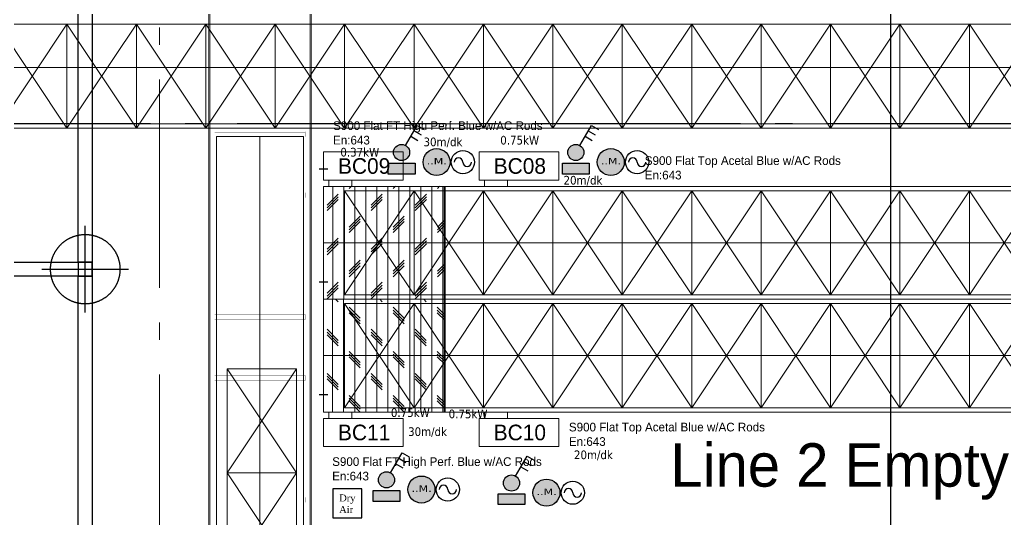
# Model space of a CAD drawing. Header units: millimetres. Extents: x -187347 to 135007, y -6415 to 292048.
# Drawn here: x -63745 to -58065, y 35775 to 38653 of the extents above; entities that cross this region are included whole.
import ezdxf
from ezdxf.enums import TextEntityAlignment as Align

# ---------------------------------------------------------------- set-up
doc = ezdxf.new("R2010")
doc.units = ezdxf.units.MM
doc.header["$LTSCALE"] = 100
for name, pattern in [('CENTER', [50.8, 31.75, -6.35, 6.35, -6.35]), ('HIDDEN', [9.525, 6.35, -3.175]), ('Z_LINE-CNTR', [17, 12, -2, 1, -2])]:
    doc.linetypes.add(name, pattern=pattern)
doc.layers.get('0').update_dxf_attribs({"lineweight": 18})
for name, color, linetype in [('Layout Cabinplant', 30, 'Continuous'), ('STEEL', 5, 'Continuous'), ('TEXT', 3, 'Continuous')]:
    doc.layers.add(name, color=color, linetype=linetype)
for name, color, linetype, lineweight in [('Layout Kromeka', 1, 'Continuous', 5), ('Layout Kromeka Details', 253, 'Continuous', 5), ('Layout Kromeka Field items', 1, 'Continuous', 25), ('Layout Kromeka Utilities', 1, 'Continuous', 25), ('LOGISTICS', 3, 'Continuous', 18), ('S-GRID', 7, 'Continuous', 5)]:
    doc.layers.add(name, color=color, linetype=linetype, lineweight=lineweight)
doc.styles.add('015_100', font='', dxfattribs={"height": 150})
doc.styles.add('025_100', font='', dxfattribs={"height": 250})
doc.styles.add('050_100', font='', dxfattribs={"height": 500})
doc.styles.add('ROMANS', font='times.ttf', dxfattribs={"height": 200})
doc.styles.get("Standard").update_dxf_attribs({"font": 'tahoma.ttf'})
doc.styles.get('015_100').set_extended_font_data('Univers 45 Light')
doc.styles.get('025_100').set_extended_font_data('Univers 45 Light')
doc.styles.get('050_100').set_extended_font_data('Univers')

# ---------------------------------------------------------------- blocks, each defined once
blk = doc.blocks.new('A$Ca6e37c38')
at = {"layer": 'Layout Kromeka', "linetype": 'Continuous', "ltscale": 20}
h = blk.add_hatch(dxfattribs=at)
h.set_pattern_fill('CORK', color=1, scale=20, angle=270)
h.set_pattern_definition([(270, (-111217.344, 579652.706), (63.5, -1e-14), []), (45, (-111249.1, 579620.96), (-127.000055, 127.000055), [89.8026, -89.8026]), (45, (-111249.1, 579605.08), (-127.000055, 127.000055), [89.8026, -89.8026]), (45, (-111249.1, 579589.2), (-127.000055, 127.000055), [89.8026, -89.8026])])
h.paths.add_polyline_path([(701, 650.7), (701, 0), (1, 0), (1, 650.7)])
at = {"ltscale": 10}
for p, q in [((163.5, 686.5, -7321.6), (31.5, 686.5, -7321.6)), ((1, 0, -7321.6), (1, 650, -7321.6)), ((1, 650, -7321.6), (701, 650, -7321.6)), ((701, 0, -7321.6), (701, 650, -7321.6)), ((701, 0, -7321.6), (1, 0, -7321.6))]:
    blk.add_line(p, q, dxfattribs=at)
at = {"ltscale": 10, "elevation": -7321.6}
blk.add_lwpolyline([(0, 686.5), (0, 848.5), (459, 848.5), (459, 686.5), (163.5, 686.5), (163.5, 650), (31.5, 650), (31.5, 686.5), (0, 686.5)], dxfattribs=at)
at = {"color": 4, "linetype": 'CENTER', "ltscale": 10, "elevation": -7321.6}
blk.add_lwpolyline([(701, 325), (1, 325)], dxfattribs=at)
at = {"color": 5, "ltscale": 10}
for p in [(1, 325, -7321.6), (701, 325, -7321.6)]:
    blk.add_point(p, dxfattribs=at)
blk = doc.blocks.new('*U1695')
at = {"ltscale": 10}
for p, q in [((5234, 136.5), (5366, 136.5)), ((0, -550), (0, 100)), ((5600, 100), (0, 100)), ((5600, -550), (5600, 100)), ((0, -550), (5600, -550))]:
    blk.add_line(p, q, dxfattribs=at)
blk.add_lwpolyline([(5397.5, 136.5), (5397.5, 298.5), (4938.5, 298.5), (4938.5, 136.5), (5234, 136.5), (5234, 100), (5366, 100), (5366, 136.5), (5397.5, 136.5)], dxfattribs=at)
at = {"color": 4, "linetype": 'CENTER', "ltscale": 10}
blk.add_lwpolyline([(0, -225), (5600, -225)], dxfattribs=at)
at = {"color": 5, "ltscale": 10}
for p in [(0, -225), (5600, -225)]:
    blk.add_point(p, dxfattribs=at)
blk = doc.blocks.new('*U1694')
at = {"ltscale": 10}
blk.add_line((5600, 100), (-5000, 100), dxfattribs=at)
at = {"color": 4, "linetype": 'CENTER', "ltscale": 10}
blk.add_lwpolyline([(-5000, -225), (5600, -225)], dxfattribs=at)
blk = doc.blocks.new('A$C1d77bf3c')
at = {"color": 0, "ltscale": 20}
for p, q in [((0, 0), (400, 600)), ((0, 600), (400, 0)), ((0, 600), (0, 0)), ((400, 600), (0, 600)), ((400, 0), (400, 600)), ((0, 0), (400, 0))]:
    blk.add_line(p, q, dxfattribs=at)
blk = doc.blocks.new('_KROMEKA_POSNR')
at = {"layer": 'Layout Kromeka', "color": 0, "linetype": 'Continuous'}
blk.add_lwpolyline([(-3.91, -1.35), (3.738, -1.35), (3.738, 1.35), (-3.91, 1.35)], close=True, dxfattribs=at)
at = {"layer": 'Layout Kromeka', "color": 0, "linetype": 'Continuous', "style": '015_100'}
blk.add_attdef('POSNR', text='', height=1.5, dxfattribs=at).set_placement((0, 0), align=Align.MIDDLE)
blk = doc.blocks.new('Dry Air')
at = {"layer": 'TEXT', "linetype": 'Continuous'}
for p, q in [((113794, 11080), (113127, 11080)), ((113127, 11080), (113127, 10413)), ((113794, 10413), (113794, 11080)), ((113127, 10413), (113794, 10413))]:
    blk.add_line(p, q, dxfattribs=at)
at = {"layer": 'TEXT', "color": 4, "linetype": 'Continuous', "ltscale": 25, "insert": (113276, 10952), "char_height": 160, "attachment_point": 1, "style": 'ROMANS'}
blk.add_mtext_dynamic_manual_height_columns('Dry Air', width=269.14, gutter_width=1000, heights=[0], dxfattribs=at)
blk = doc.blocks.new('SWITCH 3P')
at = {"layer": 'Layout Kromeka Utilities', "linetype": 'Continuous', "ltscale": 50}
h = blk.add_hatch(color=255, dxfattribs=at)
edge = h.paths.add_edge_path()
edge.add_arc((250, 400), 150, 0, 360)
blk.add_hatch(color=81, dxfattribs=at).paths.add_polyline_path([(0, 200), (500, 200), (500, 0), (0, 0)])
at = {"layer": 'Layout Kromeka Utilities', "color": 4, "linetype": 'Continuous'}
for p, q in [((325, 530), (539, 900)), ((481, 800), (611, 725)), ((539, 900), (669, 825)), ((423, 700), (553, 625))]:
    blk.add_line(p, q, dxfattribs=at)
at = {"layer": 'Layout Kromeka Utilities', "color": 4, "linetype": 'Continuous', "ltscale": 50}
blk.add_lwpolyline([(0, 200), (500, 200), (500, 0), (0, 0)], close=True, dxfattribs=at)
at = {"layer": 'Layout Kromeka Utilities', "color": 4, "linetype": 'Continuous'}
blk.add_circle((250, 400), 150, dxfattribs=at)
at = {"layer": 'Layout Kromeka Utilities', "color": 7, "linetype": 'Continuous', "ltscale": 50}
blk.add_attdef('..S.', text='', height=150, dxfattribs=at).set_placement((259, 26), align=Align.CENTER)
blk = doc.blocks.new('Electricity')
at = {"layer": 'TEXT', "linetype": 'Continuous'}
blk.add_circle((116818, 15298), 267, dxfattribs=at)
at = {"layer": 'TEXT', "ltscale": 25}
for centre, start, end in [((116719, 15298), 0, 180), ((116917, 15298), 180, 0)]:
    blk.add_arc(centre, 98.9, start, end, dxfattribs=at)
blk = doc.blocks.new('MOTOR_1')
at = {"layer": 'Layout Kromeka Field items'}
h = blk.add_hatch(color=140, dxfattribs=at)
h.paths.add_polyline_path([(-250, 0, 1), (250, 0, 1)])
h.paths.add_polyline_path([(-714, -187), (-280, -187), (-280, -7), (-714, -7)], flags=9)
at = {"layer": 'Layout Kromeka Field items', "color": 4, "linetype": 'Continuous'}
blk.add_circle((0, 0), 250, dxfattribs=at)
at = {"layer": 'Layout Kromeka Utilities', "color": 4, "linetype": 'Continuous', "xscale": 0.8043007341468412, "yscale": 0.8043007341468412, "zscale": 0.8043007341468412}
blk.add_blockref('Electricity', (-93469, -12305), dxfattribs=at)
at = {"layer": 'Layout Kromeka Field items', "color": 7, "width": 1.86701}
blk.add_attdef('..M.', text='', height=120, dxfattribs=at).set_placement((-183, -44), (190, -44), align=Align.FIT)
blk = doc.blocks.new('chilling_column80')
at = {"color": 4, "linetype": 'HIDDEN', "ltscale": 20}
for p, q in [((0, -250), (0, 250)), ((-250, 0), (250, 0))]:
    blk.add_line(p, q, dxfattribs=at)
at = {"color": 1, "linetype": 'Continuous', "ltscale": 20}
for p, q in [((-40, 40), (-40, -40)), ((40, 40), (-40, 40)), ((40, -40), (40, 40)), ((-40, -40), (40, -40))]:
    blk.add_line(p, q, dxfattribs=at)
at = {"color": 4, "linetype": 'HIDDEN', "ltscale": 20}
blk.add_circle((0, 0), 200, dxfattribs=at)
blk = doc.blocks.new('steel weighing')
at = {"layer": 'STEEL', "color": 6, "linetype": 'ByBlock', "ltscale": 20}
blk.add_line((858983.1, 687739.1), (858983.1, 769785.6), dxfattribs=at)
at = {"layer": 'STEEL', "color": 7, "linetype": 'ByBlock', "ltscale": 20, "elevation": 1.7}
for points in [[(854301.8, 728621.5), (854381.8, 728621.5), (854381.8, 723701.5), (854301.8, 723701.5)], [(845830.6, 723701.5), (854381.8, 723701.5), (854381.8, 723621.5), (845830.6, 723621.5)], [(854301.8, 723621.5), (854381.8, 723621.5), (854381.8, 719201.5), (854301.8, 719201.5)]]:
    blk.add_lwpolyline(points, close=True, dxfattribs=at)
at = {"layer": 'STEEL', "color": 1, "linetype": 'ByBlock', "ltscale": 20}
blk.add_blockref('chilling_column80', (854341.8, 723661.5, 1.7), dxfattribs=at)
blk = doc.blocks.new('*U1708')
at = {"ltscale": 10}
for p, q in [((134, 136.5), (266, 136.5)), ((-5400, -400), (-5400, 100)), ((500, 100), (-5400, 100)), ((500, -400), (500, 100)), ((-5400, -400), (500, -400))]:
    blk.add_line(p, q, dxfattribs=at)
blk.add_lwpolyline([(297.5, 136.5), (297.5, 298.5), (-161.5, 298.5), (-161.5, 136.5), (134, 136.5), (134, 100), (266, 100), (266, 136.5), (297.5, 136.5)], dxfattribs=at)
at = {"color": 4, "linetype": 'CENTER', "ltscale": 10}
blk.add_lwpolyline([(-5400, -150), (500, -150)], dxfattribs=at)
at = {"color": 5, "ltscale": 10}
for p in [(-5400, -150), (500, -150)]:
    blk.add_point(p, dxfattribs=at)
blk = doc.blocks.new('CP_Whole bird batching')
at = {"layer": 'Layout Cabinplant', "linetype": 'Continuous'}
for p, q in [((-45590.1, -6913.9), (-50212.8, -6913.9)), ((-45590.1, -7501.8), (-49944.9, -7501.8)), ((-48507.8, -7560.7), (-48507.8, -7548.5)), ((-47857.8, -7560.7), (-47857.8, -7548.5)), ((-47857.8, -7560.7), (-47857.8, -7548.5)), ((-47207.8, -7560.7), (-47207.8, -7548.5)), ((-48507.8, -7599), (-48507.8, -7560.7)), ((-47857.8, -7599), (-47857.8, -7560.7)), ((-47857.8, -7599), (-47857.8, -7560.7)), ((-47207.8, -7599), (-47207.8, -7560.7))]:
    blk.add_line(p, q, dxfattribs=at)
at = {"layer": 'Layout Cabinplant', "linetype": 'Continuous', "const_width": 0.5}
for points in [[(-45816.3, -6866.5), (-50071.6, -6866.5)], [(-45816.3, -6868.5), (-50071.6, -6868.5)], [(-45585.4, -6921.3), (-50181.8, -6921.3)], [(-45585.4, -6941.3), (-50181.8, -6941.3)], [(-49126.9, -6947.8), (-49126.9, -7468.8)], [(-49126.9, -6947.8), (-49102.9, -6947.8)], [(-49102.9, -6947.8), (-49102.9, -7468.8)], [(-49102.9, -6947.8), (-49098, -6947.8)], [(-49098, -6947.8), (-49098, -7468.8)], [(-48424.4, -6947.8), (-48424.4, -7468.8)], [(-48424.4, -6947.8), (-48400.5, -6947.8)], [(-48400.5, -6947.8), (-48400.5, -7468.8)], [(-48400.5, -6947.8), (-48395.6, -6947.8)], [(-48395.6, -6947.8), (-48395.6, -7468.8)], [(-48073.2, -6947.8), (-48073.2, -7468.8)], [(-48073.2, -6947.8), (-48049.3, -6947.8)], [(-48049.3, -6947.8), (-48049.3, -7468.8)], [(-48049.3, -6947.8), (-48044.3, -6947.8)], [(-48044.3, -6947.8), (-48044.3, -7468.8)], [(-47370.8, -6947.8), (-47370.8, -7468.8)], [(-47370.8, -6947.8), (-47346.8, -6947.8)], [(-47346.8, -6947.8), (-47346.8, -7468.8)], [(-47346.8, -6947.8), (-47341.9, -6947.8)], [(-47341.9, -6947.8), (-47341.9, -7468.8)], [(-47019.9, -6947.8), (-47019.9, -7468.8)], [(-47019.9, -6947.8), (-46996, -6947.8)], [(-46996, -6947.8), (-46996, -7468.8)], [(-46996, -6947.8), (-46991.1, -6947.8)], [(-46991.1, -6947.8), (-46991.1, -7468.8)], [(-45585.5, -7473.8), (-50181.8, -7473.8)], [(-45585.5, -7493.8), (-50181.8, -7493.8)], [(-49126.9, -7468.8), (-49102.9, -7468.8)], [(-49102.9, -7468.8), (-49098, -7468.8)], [(-48424.4, -7468.8), (-48400.5, -7468.8)], [(-48400.5, -7468.8), (-48395.6, -7468.8)], [(-48073.2, -7468.8), (-48049.3, -7468.8)], [(-48049.3, -7468.8), (-48044.3, -7468.8)], [(-47370.8, -7468.8), (-47346.8, -7468.8)], [(-47346.8, -7468.8), (-47341.9, -7468.8)], [(-47019.9, -7468.8), (-46996, -7468.8)], [(-46996, -7468.8), (-46991.1, -7468.8)], [(-45816.3, -7548.5), (-49954.9, -7548.5)], [(-49950.4, -7546.5), (-45816.3, -7546.5)]]:
    blk.add_lwpolyline(points, dxfattribs=at)

msp = doc.modelspace()

# ---------------------------------------------------------------- linework, layer by layer
at = {"layer": 'S-GRID', "color": 152, "linetype": 'Z_LINE-CNTR'}
for p, q in [((-62939.9, 111408.8), (-62939.9, -6038.2)), ((-89691.4, 38055), (-18064, 38055))]:
    msp.add_line(p, q, dxfattribs=at)

# ---------------------------------------------------------------- block references
at = {"layer": 'Layout Cabinplant', "rotation": 90}
msp.add_blockref('CP_Whole bird batching', (-69568.5, 84998.9, 0), dxfattribs=at)
at = {"layer": 'Layout Kromeka', "color": 4, "linetype": 'Continuous', "rotation": 180}
for name, p in [('*U1694', (-60699.7, 38152.7, 3.4)), ('*U1695', (-55699.7, 36492.6, 3.4))]:
    msp.add_blockref(name, p, dxfattribs=at)
at = {"layer": 'Layout Kromeka', "xscale": -1, "rotation": 90}
msp.add_blockref('*U1708', (-62510.2, 32579, 0), dxfattribs=at)
at = {"layer": 'Layout Kromeka', "color": 4, "linetype": 'Continuous'}
msp.add_blockref('A$Ca6e37c38', (-61994.5, 37042.6, 7325.1), dxfattribs=at)
at = {"layer": 'Layout Kromeka', "linetype": 'Continuous', "ltscale": 20}
ref = msp.add_blockref('_KROMEKA_POSNR', (-61759.9, 37810.1, 3.4), dxfattribs=dict(at, xscale=-60.01882789184901, yscale=60.01882789184901, zscale=60.01882789184901, rotation=180))
ref.add_attrib('POSNR', 'BC09', dxfattribs={"linetype": 'Continuous', "height": 90.03, "style": '015_100'}).set_placement((-61759.9, 37810.1, 3.4), align=Align.MIDDLE)
at = {"layer": 'Layout Kromeka', "color": 4, "linetype": 'Continuous', "xscale": -1}
msp.add_blockref('*U1695', (-55699.7, 37592.6, 3.4), dxfattribs=at)
at = {"layer": 'Layout Kromeka', "linetype": 'Continuous', "ltscale": 20}
ref = msp.add_blockref('_KROMEKA_POSNR', (-60862.6, 37810.1, 3.4), dxfattribs=dict(at, xscale=-60.01882789184901, yscale=60.01882789184901, zscale=60.01882789184901, rotation=180))
ref.add_attrib('POSNR', 'BC08', dxfattribs={"linetype": 'Continuous', "height": 90.03, "style": '015_100'}).set_placement((-60862.6, 37810.1, 3.4), align=Align.MIDDLE)
at = {"layer": 'Layout Kromeka', "color": 4, "linetype": 'Continuous', "xscale": -1, "rotation": 180}
msp.add_blockref('A$Ca6e37c38', (-61994.5, 37042.6, 7325.1), dxfattribs=at)
at = {"layer": 'Layout Kromeka', "linetype": 'Continuous', "ltscale": 20}
ref = msp.add_blockref('_KROMEKA_POSNR', (-61759.9, 36275.1, 3.4), dxfattribs=dict(at, xscale=-60.01882789184901, yscale=60.01882789184901, zscale=60.01882789184901, rotation=180))
ref.add_attrib('POSNR', 'BC11', dxfattribs={"linetype": 'Continuous', "height": 90.03, "style": '015_100'}).set_placement((-61759.9, 36275.1, 3.4), align=Align.MIDDLE)
ref = msp.add_blockref('_KROMEKA_POSNR', (-60862.6, 36275.1, 3.4), dxfattribs=dict(at, xscale=-60.01882789184901, yscale=60.01882789184901, zscale=60.01882789184901, rotation=180))
ref.add_attrib('POSNR', 'BC10', dxfattribs={"linetype": 'Continuous', "height": 90.03, "style": '015_100'}).set_placement((-60862.6, 36275.1, 3.4), align=Align.MIDDLE)
at = {"layer": 'Layout Kromeka', "color": 4, "linetype": 'Continuous', "xscale": 0.25, "yscale": 0.25, "zscale": 0.25}
msp.add_blockref('Dry Air', (-90222.6, 33179.9, -3.4), dxfattribs=at)
at = {"layer": 'Layout Kromeka Field items', "color": 1, "xscale": 0.3104999999999999, "yscale": 0.3104999999999999, "zscale": 0.3104999999999999}
for p in [(-61621.8, 37763.8, -6.9), (-60617.8, 37763.8, -3.4), (-61708.8, 35877.7, -3.4), (-60988.4, 35859.5, -3.4)]:
    msp.add_blockref('SWITCH 3P', p, dxfattribs=at)
at = {"layer": 'Layout Kromeka Utilities', "color": 1, "linetype": 'Continuous', "ltscale": 50}
ref = msp.add_blockref('MOTOR_1', (-61342.6, 37832.5, -6.9), dxfattribs=dict(at, xscale=0.310829008834844, yscale=0.310829008834844, zscale=0.310829008834844))
ref.add_attrib('..M.', '..M.', dxfattribs={"color": 7, "height": 37.3, "width": 1.347672}).set_placement((-61399.5, 37818.9, -6.9), (-61283.4, 37818.9, -6.9), align=Align.FIT)
ref = msp.add_blockref('MOTOR_1', (-60338.6, 37832.5, -3.4), dxfattribs=dict(at, xscale=0.310829008834844, yscale=0.310829008834844, zscale=0.310829008834844))
ref.add_attrib('..M.', '..M.', dxfattribs={"color": 7, "height": 37.3, "width": 1.347672}).set_placement((-60395.5, 37818.9, -3.4), (-60279.4, 37818.9, -3.4), align=Align.FIT)
ref = msp.add_blockref('MOTOR_1', (-61429.6, 35946.4, -3.4), dxfattribs=dict(at, xscale=0.310829008834844, yscale=0.310829008834844, zscale=0.310829008834844))
ref.add_attrib('..M.', '..M.', dxfattribs={"color": 7, "height": 37.3, "width": 1.347672}).set_placement((-61486.5, 35932.8, -3.4), (-61370.4, 35932.8, -3.4), align=Align.FIT)
ref = msp.add_blockref('MOTOR_1', (-60709.2, 35928.2, -3.4), dxfattribs=dict(at, xscale=0.310829008834844, yscale=0.310829008834844, zscale=0.310829008834844))
ref.add_attrib('..M.', '..M.', dxfattribs={"color": 7, "height": 37.3, "width": 1.347672}).set_placement((-60766.1, 35914.5, -3.4), (-60650, 35914.5, -3.4), align=Align.FIT)
at = {"layer": 'LOGISTICS', "color": 102, "linetype": 'Continuous', "xscale": -1, "rotation": 180}
for p in [(-63872.4, 38627.7, 3.4), (-63472.4, 38627.7, 3.4), (-63072.4, 38627.7, 3.4), (-62672.4, 38627.7, 3.4), (-62272.4, 38627.7, 3.4), (-61872.4, 38627.7, 3.4), (-61472.4, 38627.7, 3.4), (-61072.4, 38627.7, 3.4), (-60672.4, 38627.7, 3.4), (-60272.4, 38627.7, 3.4), (-59872.4, 38627.7, 3.4), (-59472.4, 38627.7, 3.4), (-59072.4, 38627.7, 3.4), (-58672.4, 38627.7, 3.4), (-58272.4, 38627.7, 3.4), (-61872.4, 37667.6, 3.4), (-61472.4, 37667.6, 3.4), (-61072.4, 37667.6, 3.4), (-60672.4, 37667.6, 3.4), (-60272.4, 37667.6, 3.4), (-59872.4, 37667.6, 3.4), (-59472.4, 37667.6, 3.4), (-59072.4, 37667.6, 3.4), (-58672.4, 37667.6, 3.4), (-58272.4, 37667.6, 3.4)]:
    msp.add_blockref('A$C1d77bf3c', p, dxfattribs=at)
at = {"layer": 'LOGISTICS', "color": 2, "linetype": 'Continuous', "xscale": -1, "rotation": 180}
for p in [(-61872.4, 37017.6, 3.4), (-61472.4, 37017.6, 3.4), (-61072.4, 37017.6, 3.4), (-60672.4, 37017.6, 3.4), (-60272.4, 37017.6, 3.4), (-59872.4, 37017.6, 3.4), (-59472.4, 37017.6, 3.4), (-59072.4, 37017.6, 3.4), (-58672.4, 37017.6, 3.4), (-58272.4, 37017.6, 3.4), (-62549.7, 36641.9, 3.4), (-62549.7, 36041.9, 3.4)]:
    msp.add_blockref('A$C1d77bf3c', p, dxfattribs=at)
at = {"layer": 'STEEL', "color": 6, "linetype": 'ByBlock'}
msp.add_blockref('steel weighing', (-917708.7, -686445.9, -1.7), dxfattribs=at)

# ---------------------------------------------------------------- texts
at = {"layer": 'Layout Kromeka Details', "color": 1, "linetype": 'Continuous', "char_height": 50, "attachment_point": 1, "style": '050_100'}
for s, insert in [('{\\C256;S900 Flat FT High Perf. Blue w/AC Rods\\PEn:643}', (-61939, 38067.4, -3.4)), ('{\\C256;S900 Flat Top Acetal Blue w/AC Rods\\PEn:643}', (-60142.7, 37866.1, -3.4)), ('{\\C256;S900 Flat Top Acetal Blue w/AC Rods\\PEn:643}', (-60580, 36331.1, -3.4)), ('{\\C256;S900 Flat FT High Perf. Blue w/AC Rods\\PEn:643}', (-61944, 36132.1, -3.4))]:
    msp.add_mtext_dynamic_manual_height_columns(s, width=9600.185, gutter_width=2500, heights=[419], dxfattribs=dict(at, insert=insert))
at = {"layer": 'Layout Kromeka Utilities', "color": 4, "linetype": 'Continuous', "ltscale": 25, "char_height": 50, "attachment_point": 1}
for s, insert in [('{\\C9;\\c13289671;30m/dk}', (-61417.7, 37973.8, -3.4)), ('{\\C9;\\c13289671;0.75kW}', (-60975.6, 37983.8, -3.4)), ('{\\C9;\\c13289671;0.37kW}', (-61896.9, 37914.6, -6.9)), ('{\\C9;\\c13289671;20m/dk}', (-60610.9, 37753, -3.4)), ('{\\C9;\\c13289671;0.75kW}', (-61605.8, 36414.4, -3.4)), ('{\\C9;\\c13289671;0.75kW}', (-61272.8, 36406.9, -3.4)), ('{\\C9;\\c13289671;30m/dk}', (-61506.5, 36304.8, -3.4)), ('{\\C9;\\c13289671;20m/dk}', (-60550.8, 36171.3, -3.4))]:
    msp.add_mtext_dynamic_manual_height_columns(s, width=2668.153, gutter_width=1000, heights=[315], dxfattribs=dict(at, insert=insert))
at = {"layer": 'TEXT', "color": 3, "linetype": 'Continuous', "insert": (-59995.1, 36212.8, -3.4), "char_height": 250, "attachment_point": 1, "style": '025_100'}
msp.add_mtext_dynamic_manual_height_columns('Line 2 Empty box/crate infeed', width=6119.795, gutter_width=1250, heights=[0], dxfattribs=at)

doc.saveas('drawing.dxf')
